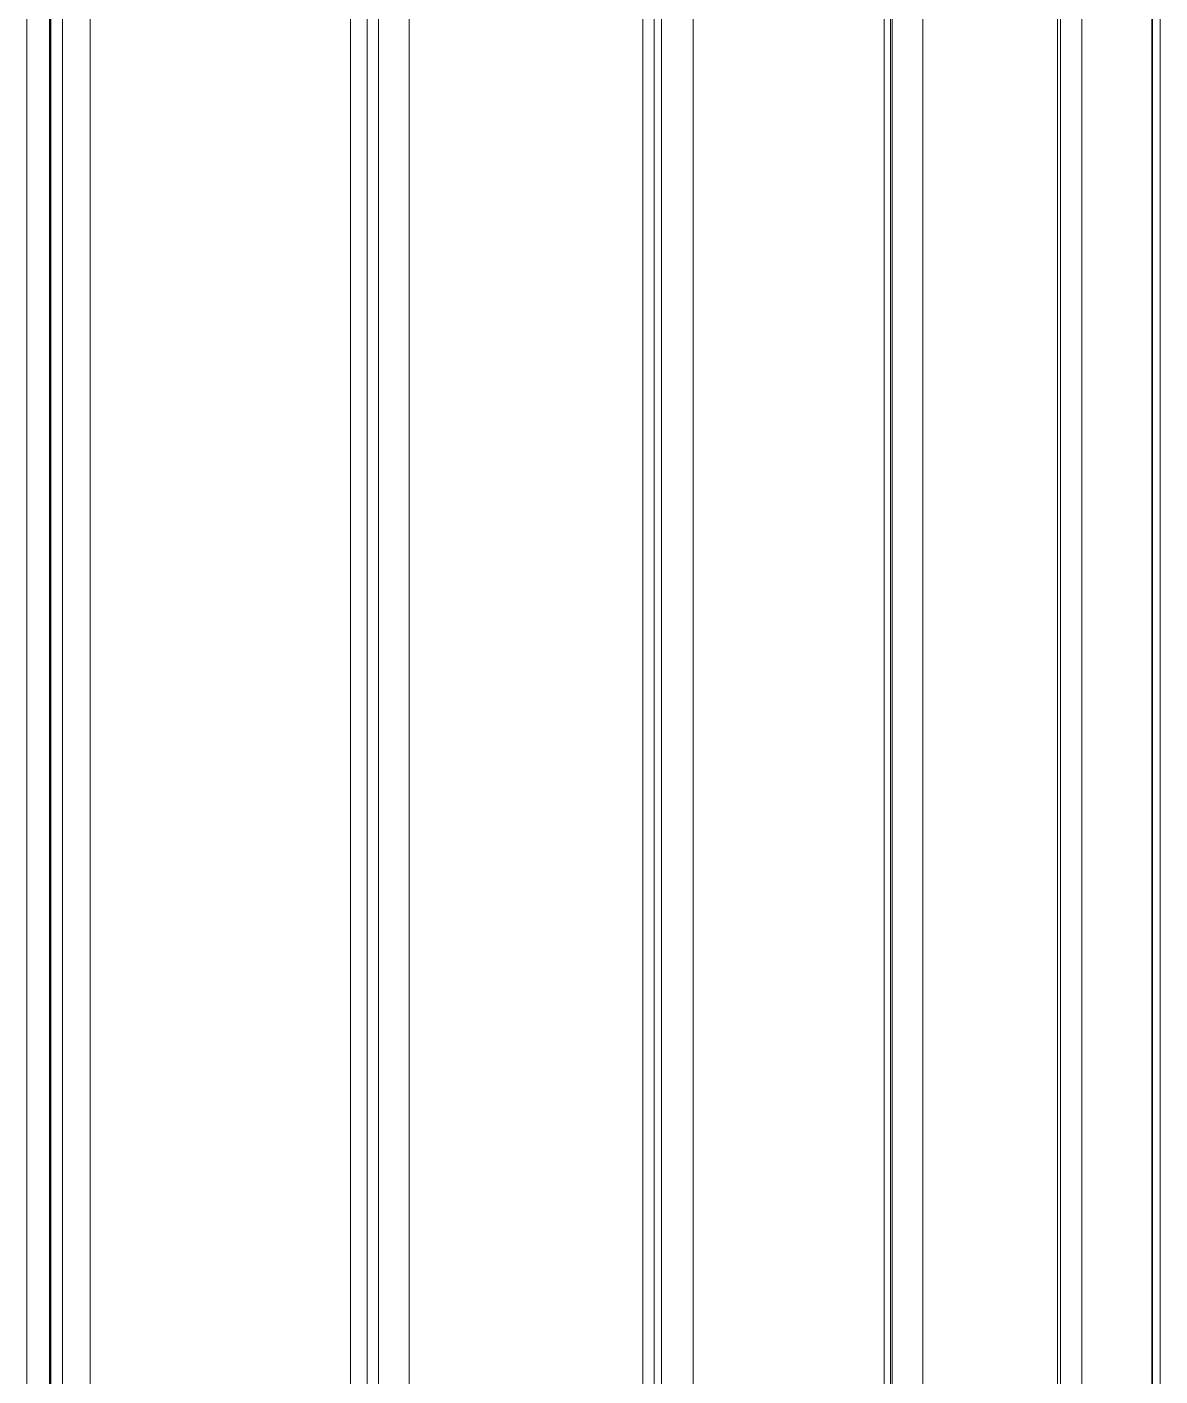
# Model space of a CAD drawing. Header units: millimetres. Extents: x -6304 to 6571, y -6082 to 4447.
# Drawn here: x 929 to 1433, y 657 to 1258 of the extents above; entities that cross this region are included whole.
import ezdxf

# ---------------------------------------------------------------- set-up
doc = ezdxf.new("R2010")
doc.units = ezdxf.units.MM
doc.layers.add('DIKOM_ОБЪЕКТ', color=7, linetype='Continuous')

msp = doc.modelspace()

# ---------------------------------------------------------------- linework, layer by layer
at = {"layer": 'DIKOM_ОБЪЕКТ', "color": 7, "linetype": 'Continuous', "lineweight": 15}
for p, q in [((929.017, -727.962), (929.017, 1718.038)), ((939.017, 1718.038), (939.017, -727.962)), ((939.32, 1718.038), (939.32, -727.962)), ((939.661, 1718.038), (939.661, -727.962)), ((944.837, -727.962), (944.837, 1718.038)), ((957.084, 1718.038), (957.084, -727.962)), ((1072.996, -727.962), (1072.996, 1718.038)), ((1080.407, -727.962), (1080.407, 1718.038)), ((1085.49, -727.962), (1085.49, 1718.038)), ((1099.15, 1718.038), (1099.15, -727.962)), ((1203.073, -727.962), (1203.073, 1718.038)), ((1208.073, -727.962), (1208.073, 1718.038)), ((1211.391, -727.962), (1211.391, 1718.038)), ((1225.533, 1718.038), (1225.533, -727.962)), ((1310.386, -727.962), (1310.386, 1718.038)), ((1313.315, -727.962), (1313.315, 1718.038)), ((1313.959, -727.962), (1313.959, 1718.038)), ((1327.619, 1718.038), (1327.619, -727.962)), ((1387.62, -727.962), (1387.62, 1718.038)), ((1388.959, -727.962), (1388.959, 1718.038)), ((1398.453, 1718.038), (1398.453, -727.962)), ((1429.511, -727.962), (1429.511, 1718.038)), ((1429.852, -727.962), (1429.852, 1718.038)), ((1433.207, 1718.038), (1433.207, -727.962))]:
    msp.add_line(p, q, dxfattribs=at)

doc.saveas('drawing.dxf')
